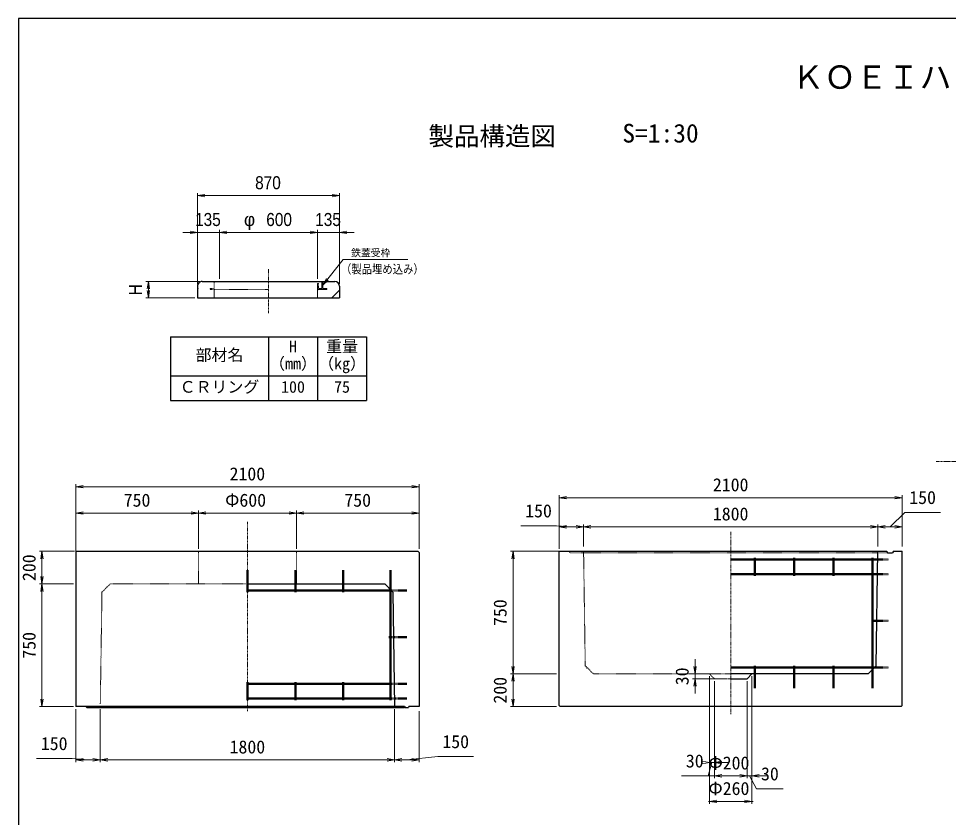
# Model space of a CAD drawing. Units: millimetres, scale not verified. Extents: x -200 to 200, y -138 to 139.
# Drawn here: x -199.6 to -10, y -24.1 to 138.8 of the extents above; entities that cross this region are included whole.
import ezdxf
from ezdxf.enums import TextEntityAlignment as Align

# ---------------------------------------------------------------- set-up
doc = ezdxf.new("R2010")
doc.units = ezdxf.units.MM
doc.linetypes.add('USER1', pattern=[12.95, 6.35, -3.175, 0.25, -3.175])
doc.linetypes.add('USER2', pattern=[4.7625, 3.175, -1.5875])
doc.layers.add('0-0', color=7, linetype='Continuous')
for name, color, linetype, lineweight in [('0-1_dims', 2, 'Continuous', 13), ('0-2_pen1実線', 4, 'Continuous', 13), ('0-3_pen2実線', 3, 'Continuous', 13), ('0-4_pen3実線', 7, 'Continuous', 25), ('0-5_pen4実線', 6, 'Continuous', 25), ('0-7_pen1一点', 4, 'USER1', 13), ('0-8_pen2破線', 3, 'USER2', 18), ('0-9_鉄筋１', 7, 'Continuous', 50), ('0-A_鉄筋2', 7, 'USER2', 50)]:
    doc.layers.add(name, color=color, linetype=linetype, lineweight=lineweight)
doc.styles.add('ＭＳ ゴシック', font='')
doc.styles.add('ＭＳ Ｐゴシック', font='')
doc.styles.get('ＭＳ ゴシック').set_extended_font_data('MS Gothic')
doc.styles.get('ＭＳ Ｐゴシック').set_extended_font_data('MS PGothic')

# ---------------------------------------------------------------- blocks, each defined once
blk = doc.blocks.new('部分図 1')
at = {"layer": '0-1_dims'}
for p, q in [((1394.07, 6986.59), (1394.07, 7541.54)), ((1394.07, 7526.54), (2264.07, 7526.54)), ((2264.07, 7001.59), (2264.07, 7541.54)), ((1394.07, 7301.54), (1304.07, 7301.54)), ((1394.07, 6986.59), (1394.07, 7316.54)), ((1529.07, 7301.54), (1394.07, 7301.54)), ((1529.07, 7016.59), (1529.07, 7316.54)), ((1529.07, 7016.59), (1529.07, 7316.54)), ((1529.07, 7301.54), (2129.07, 7301.54)), ((1529.07, 7301.54), (1619.07, 7301.54)), ((2129.07, 7301.54), (2039.07, 7301.54)), ((2129.07, 7016.59), (2129.07, 7316.54)), ((2129.07, 7016.59), (2129.07, 7316.54)), ((2129.07, 7301.54), (2264.07, 7301.54)), ((2264.07, 6986.59), (2264.07, 7316.54)), ((2264.07, 7301.54), (2354.07, 7301.54)), ((1409.07, 7001.59), (1079.13, 7001.59)), ((1094.13, 7001.59), (1094.13, 6901.59)), ((1379.07, 6901.59), (1079.13, 6901.59)), ((650, 5314), (650, 5760)), ((2750, 5365), (2750, 5760)), ((650, 5745), (2750, 5745)), ((3607.07, 5365), (3607.07, 5693.25)), ((5707.07, 5451.5), (5707.07, 5693.25)), ((3607.07, 5678.25), (5707.07, 5678.25)), ((650, 5402.07), (650, 5599)), ((650, 5584), (1400, 5584)), ((1400, 5365), (1400, 5599)), ((1400, 5365), (1400, 5599)), ((1400, 5584), (2000, 5584)), ((2000, 5365), (2000, 5599)), ((2000, 5365), (2000, 5599)), ((2000, 5584), (2750, 5584)), ((2750, 5594), (2750, 5599)), ((3607.07, 5365), (3607.07, 5515)), ((3607.07, 5500), (3756.85, 5500)), ((3756.85, 5380), (3756.85, 5515)), ((3756.85, 5380), (3756.85, 5515)), ((3756.85, 5500), (5557.07, 5500)), ((5557.07, 5380), (5557.07, 5515)), ((5557.07, 5380), (5557.07, 5515)), ((5557.07, 5500), (5707.07, 5500)), ((5707.07, 5380), (5707.07, 5515)), ((642.07, 5350), (428, 5350)), ((443, 5350), (443, 5150)), ((3637.07, 5350), (3310.07, 5350)), ((3325.07, 4600), (3325.07, 5350)), ((620, 5150), (428, 5150)), ((635, 5150), (428, 5150)), ((443, 5150), (443, 4400)), ((4438.72, 4600), (4438.72, 4690)), ((3592.07, 4600), (3310.07, 4600)), ((3592.07, 4600), (3310.07, 4600)), ((3325.07, 4400), (3325.07, 4600)), ((4600.42, 4600), (4423.72, 4600)), ((4630.42, 4570), (4423.72, 4570)), ((4438.72, 4600), (4438.72, 4570)), ((4438.72, 4570), (4438.72, 4480)), ((4527.07, 4585), (4527.07, 4042.75)), ((4557.07, 4555), (4557.07, 3960.93)), ((4557.07, 4555), (4557.07, 4042.75)), ((4757.07, 4555), (4757.07, 3960.93)), ((4757.07, 4555), (4757.07, 3960.93)), ((4787.07, 4585), (4787.07, 3960.93)), ((635, 4400), (428, 4400)), ((650, 4385), (650, 4059)), ((800, 4385), (800, 4059)), ((800, 4385), (800, 4059)), ((2600.22, 4385), (2600.22, 4059)), ((2600.22, 4385), (2600.22, 4059)), ((3592.07, 4400), (3310.07, 4400)), ((2750, 4371.53), (2750, 4059)), ((4527.07, 4116), (4527.07, 3804.75)), ((4787.07, 4101), (4787.07, 3804.75)), ((650, 4074), (800, 4074)), ((800, 4074), (2600.22, 4074)), ((2600.22, 4074), (2750, 4074)), ((4527.07, 4057.75), (4518.89, 4057.75)), ((4527.07, 4057.75), (4557.07, 4057.75)), ((4557.07, 4057.75), (4647.07, 4057.75)), ((4557.07, 3975.93), (4520.71, 3975.93)), ((4557.07, 3975.93), (4757.07, 3975.93)), ((4757.07, 3975.93), (4667.07, 3975.93)), ((4757.07, 3975.93), (4793.43, 3975.93)), ((4757.07, 3975.93), (4787.07, 3975.93)), ((4787.07, 3975.93), (4877.07, 3975.93)), ((4527.07, 3819.75), (4520.71, 3819.75)), ((4527.07, 3819.75), (4787.07, 3819.75)), ((4787.07, 3819.75), (4793.43, 3819.75))]:
    blk.add_line(p, q, dxfattribs=at)
at = {"layer": '0-1_dims', "color": 7}
for p, q in [((650, 5342.93), (657.07, 5350)), ((2750, 5342.93), (2742.93, 5350)), ((3652.07, 5350), (3657.07, 5350)), ((3607.07, 4407.07), (3614.14, 4400)), ((5707.07, 4407.07), (5700, 4400))]:
    blk.add_line(p, q, dxfattribs=at)
at = {"layer": '0-1_dims'}
for points in [[(1439.07, 7534.04), (1394.07, 7526.54), (1439.07, 7519.04)], [(2219.07, 7519.04), (2264.07, 7526.54), (2219.07, 7534.04)], [(1349.07, 7294.04), (1394.07, 7301.54), (1349.07, 7309.04)], [(1574.07, 7309.04), (1529.07, 7301.54), (1574.07, 7294.04)], [(1574.07, 7309.04), (1529.07, 7301.54), (1574.07, 7294.04)], [(2084.07, 7294.04), (2129.07, 7301.54), (2084.07, 7309.04)], [(2084.07, 7294.04), (2129.07, 7301.54), (2084.07, 7309.04)], [(2309.07, 7309.04), (2264.07, 7301.54), (2309.07, 7294.04)], [(2161.07, 6979.59), (2285.09, 7134.95), (2330.09, 7134.95), (2681.55, 7134.95)], [(1101.63, 6956.59), (1094.13, 7001.59), (1086.63, 6956.59)], [(2183.28, 7019.44), (2161.07, 6979.59), (2195.01, 7010.08)], [(1086.63, 6946.59), (1094.13, 6901.59), (1101.63, 6946.59)], [(695, 5752.5), (650, 5745), (695, 5737.5)], [(2705, 5737.5), (2750, 5745), (2705, 5752.5)], [(3652.07, 5685.75), (3607.07, 5678.25), (3652.07, 5670.75)], [(5662.07, 5670.75), (5707.07, 5678.25), (5662.07, 5685.75)], [(695, 5591.5), (650, 5584), (695, 5576.5)], [(1355, 5576.5), (1400, 5584), (1355, 5591.5)], [(1445, 5591.5), (1400, 5584), (1445, 5576.5)], [(1955, 5576.5), (2000, 5584), (1955, 5591.5)], [(2045, 5591.5), (2000, 5584), (2045, 5576.5)], [(2705, 5576.5), (2750, 5584), (2705, 5591.5)], [(5632.07, 5500), (5722.28, 5588.18), (5940.46, 5588.18)], [(3681.96, 5500), (3590.46, 5506.36), (3372.28, 5506.36)], [(3652.07, 5507.5), (3607.07, 5500), (3652.07, 5492.5)], [(3711.85, 5492.5), (3756.85, 5500), (3711.85, 5507.5)], [(3801.85, 5507.5), (3756.85, 5500), (3801.85, 5492.5)], [(5512.07, 5492.5), (5557.07, 5500), (5512.07, 5507.5)], [(5602.07, 5507.5), (5557.07, 5500), (5602.07, 5492.5)], [(5662.07, 5492.5), (5707.07, 5500), (5662.07, 5507.5)], [(450.5, 5305), (443, 5350), (435.5, 5305)], [(3332.57, 5305), (3325.07, 5350), (3317.57, 5305)], [(435.5, 5195), (443, 5150), (450.5, 5195)], [(450.5, 5105), (443, 5150), (435.5, 5105)], [(3317.57, 4645), (3325.07, 4600), (3332.57, 4645)], [(4431.22, 4645), (4438.72, 4600), (4446.22, 4645)], [(3332.57, 4555), (3325.07, 4600), (3317.57, 4555)], [(4446.22, 4525), (4438.72, 4570), (4431.22, 4525)], [(435.5, 4445), (443, 4400), (450.5, 4445)], [(3317.57, 4445), (3325.07, 4400), (3332.57, 4445)], [(725, 4074), (627.09, 4082.18), (408.91, 4082.18)], [(695, 4081.5), (650, 4074), (695, 4066.5)], [(755, 4066.5), (800, 4074), (755, 4081.5)], [(845, 4081.5), (800, 4074), (845, 4066.5)], [(2555.22, 4066.5), (2600.22, 4074), (2555.22, 4081.5)], [(2645.22, 4081.5), (2600.22, 4074), (2645.22, 4066.5)], [(2675.11, 4074), (2865.55, 4094.18), (3083.73, 4094.18)], [(2705, 4066.5), (2750, 4074), (2705, 4081.5)], [(4542.07, 4057.75), (4518.89, 3975.93), (4355.25, 3975.93)], [(4482.07, 4050.25), (4527.07, 4057.75), (4482.07, 4065.25)], [(4602.07, 4065.25), (4557.07, 4057.75), (4602.07, 4050.25)], [(4602.07, 3983.43), (4557.07, 3975.93), (4602.07, 3968.43)], [(4712.07, 3968.43), (4757.07, 3975.93), (4712.07, 3983.43)], [(4712.07, 3968.43), (4757.07, 3975.93), (4712.07, 3983.43)], [(4832.07, 3983.43), (4787.07, 3975.93), (4832.07, 3968.43)], [(4772.07, 3975.93), (4815.25, 3897.18), (4978.89, 3897.18)], [(4572.07, 3827.25), (4527.07, 3819.75), (4572.07, 3812.25)], [(4742.07, 3812.25), (4787.07, 3819.75), (4742.07, 3827.25)]]:
    blk.add_lwpolyline(points, dxfattribs=at)
at = {"layer": '0-2_pen1実線'}
for p, q in [((2161.07, 6980.62), (2182.05, 7001.59)), ((2129.07, 6948.62), (2132.05, 6951.59)), ((2216.75, 6901.59), (2264.07, 6948.91))]:
    blk.add_line(p, q, dxfattribs=at)
at = {"layer": '0-3_pen2実線'}
for p, q in [((2155.07, 7001.59), (2155.07, 6957.59)), ((2161.07, 7001.59), (2161.07, 6957.59)), ((2129.07, 6989.09), (2129.07, 6951.59)), ((2129.07, 6989.09), (2135.07, 6989.09)), ((2185.07, 6951.59), (2129.07, 6951.59)), ((2129.07, 6951.59), (2129.07, 6901.59)), ((2155.07, 6957.59), (2135.07, 6957.59)), ((2185.07, 6957.59), (2161.07, 6957.59)), ((2185.07, 6957.59), (2185.07, 6951.59))]:
    blk.add_line(p, q, dxfattribs=at)
at = {"layer": '0-3_pen2実線', "linetype": 'USER2'}
blk.add_line((2135.07, 6989.09), (2135.07, 6957.59), dxfattribs=at)
at = {"layer": '0-4_pen3実線'}
for p, q in [((1424.07, 7001.59), (2234.07, 7001.59)), ((1394.07, 6971.59), (1394.07, 6901.59)), ((2264.07, 6971.59), (2264.07, 6901.59)), ((1394.07, 6901.59), (2264.07, 6901.59)), ((1829.07, 6662.86), (1829.07, 6272.86)), ((2129.07, 6662.86), (2129.07, 6272.86)), ((1229.07, 6422.86), (2429.07, 6422.86)), ((657.07, 5350), (2742.93, 5350)), ((3607.07, 4407.07), (3607.07, 5350)), ((3607.07, 5350), (5612.07, 5350)), ((5547.07, 4650), (5557.07, 5350)), ((5652.07, 5350), (5647.07, 5340)), ((5652.07, 5350), (5707.07, 5350)), ((5707.07, 4407.07), (5707.07, 5350)), ((650, 5342.93), (650, 4400)), ((2750, 5342.93), (2750, 4400)), ((2750, 5137), (2750, 5038)), ((3607.07, 4613), (3607.07, 4712)), ((5497.07, 4600), (5547.07, 4650)), ((5497.07, 4600), (4657.07, 4600)), ((4657.07, 4570), (4757.07, 4570)), ((4787.07, 4600), (4757.07, 4570)), ((2662, 4400), (650, 4400)), ((712, 4400), (717, 4394)), ((717, 4394), (1700, 4394)), ((1700, 4394), (2662, 4394)), ((2662, 4400), (2665, 4394)), ((2665, 4394), (2685, 4394)), ((2688, 4400), (2685, 4394)), ((2750, 4400), (2688, 4400)), ((5700, 4400), (3614.14, 4400))]:
    blk.add_line(p, q, dxfattribs=at)
for points in [[(5612.07, 5350), (5617.07, 5340), (5647.07, 5340)], [(1700, 5150), (2540, 5150), (2590, 5100), (2600, 4400)]]:
    blk.add_lwpolyline(points, dxfattribs=at)
for centre, start, end in [((1424.07, 6971.59), 90, 206.74224), ((2234.07, 6971.59), 0, 90)]:
    blk.add_arc(centre, 30, start, end, dxfattribs=at)
at = {"layer": '0-5_pen4実線'}
for p, q in [((1229.07, 6662.86), (2429.07, 6662.86)), ((1229.07, 6662.86), (1229.07, 6272.86)), ((2429.07, 6662.86), (2429.07, 6272.86)), ((1229.07, 6272.86), (2429.07, 6272.86))]:
    blk.add_line(p, q, dxfattribs=at)
blk.add_lwpolyline([(300, 300), (12300, 300), (12300, 8610), (300, 8610)], close=True, dxfattribs=at)
at = {"layer": '0-7_pen1一点'}
for p, q in [((1829.07, 7075.67), (1829.07, 6808.04)), ((5913.3, 5900), (7205.3, 5900)), ((1700, 4371.53), (1700, 5532.82)), ((4657.07, 5470), (4657.07, 4353))]:
    blk.add_line(p, q, dxfattribs=at)
at = {"layer": '0-8_pen2破線'}
for p, q in [((1497.07, 7001.59), (1497.07, 6901.59)), ((1473.07, 6957.59), (1497.07, 6957.59)), ((1473.07, 6957.59), (1473.07, 6951.59)), ((1473.07, 6951.59), (1829.07, 6951.59)), ((1400, 5350), (1400, 5150)), ((2000, 5350), (2000, 5150)), ((3669.07, 5350), (3674.07, 5340)), ((3767.07, 4650), (3756.85, 5350)), ((3674.07, 5340), (5556.93, 5340)), ((5617.07, 5340), (5556.93, 5340)), ((860, 5150), (1700, 5150)), ((3817.07, 4600), (3767.07, 4650)), ((4657.07, 4600), (3817.07, 4600)), ((4527.07, 4600), (4557.07, 4570)), ((4557.07, 4570), (4657.07, 4570))]:
    blk.add_line(p, q, dxfattribs=at)
blk.add_lwpolyline([(860, 5150), (810, 5100), (800, 4415)], dxfattribs=at)
at = {"layer": '0-9_鉄筋１'}
for p, q in [((4657.07, 5300), (5525, 5300)), ((4805, 5310), (4805, 5200)), ((5045, 5310), (5045, 5200)), ((5285, 5310), (5285, 5200)), ((5525, 5310), (5525, 4553)), ((1700, 5194), (1700, 5100)), ((1995, 5194), (1995, 5100)), ((2285, 5194), (2285, 5100)), ((2575, 5194), (2575, 4440)), ((4657.07, 5210), (5525, 5210)), ((1700, 5110), (2575, 5110)), ((2575, 4825), (2565, 4825)), ((3775, 4640), (3777.07, 4640)), ((4657.07, 4640), (5525, 4640)), ((4805, 4650), (4805, 4553)), ((5045, 4650), (5045, 4553)), ((5285, 4650), (5285, 4553)), ((1700, 4550), (1700, 4440)), ((1700, 4540), (2575, 4540)), ((1995, 4550), (1995, 4440)), ((2285, 4550), (2285, 4440)), ((2575, 4450), (1700, 4450)), ((1700, 4450), (1700, 4450))]:
    blk.add_line(p, q, dxfattribs=at)
at = {"layer": '0-A_鉄筋2'}
for p, q in [((5525, 5300), (5625, 5300)), ((1700, 5194), (1700, 5234)), ((1995, 5194), (1995, 5234)), ((2285, 5194), (2285, 5234)), ((2575, 5194), (2575, 5234)), ((5525, 5210), (5625, 5210)), ((2575, 5110), (2675, 5110)), ((5525, 4925), (5625, 4925)), ((2575, 4825), (2675, 4825)), ((5525, 4640), (5625, 4640)), ((4805, 4553), (4805, 4513)), ((5045, 4553), (5045, 4513)), ((5285, 4553), (5285, 4513)), ((5525, 4553), (5525, 4513)), ((2575, 4540), (2675, 4540)), ((2575, 4450), (2675, 4450))]:
    blk.add_line(p, q, dxfattribs=at)
at = {"layer": '0-1_dims', "color": 7, "style": 'ＭＳ Ｐゴシック'}
for s, height, width, p in [('870', 79.98, 0.9, (1747.25, 7541.54)), ('135', 79.98, 0.9, (1379.75, 7316.54)), ('600', 79.98, 0.9, (1815.43, 7316.54)), ('135', 79.98, 0.9, (2114.75, 7316.54)), ('（製品埋め込み）', 54.61, 0.85, (2272.6, 7033.39))]:
    blk.add_text(s, height=height, dxfattribs=dict(at, width=width)).set_placement(p, align=Align.BOTTOM_LEFT)
at = {"layer": '0-1_dims', "color": 7}
for s, height, style, p in [('φ', 79.98, 'ＭＳ Ｐゴシック', (1679.07, 7316.54)), ('鉄蓋受枠', 44.11, 'ＭＳ Ｐゴシック', (2334.37, 7141.49)), ('2100', 79.98, 'ＭＳ ゴシック', (1590.91, 5760)), ('2100', 79.98, 'ＭＳ ゴシック', (4547.98, 5693.25)), ('750', 79.98, 'ＭＳ ゴシック', (943.18, 5599)), ('Φ600', 79.98, 'ＭＳ ゴシック', (1563.64, 5599)), ('750', 79.98, 'ＭＳ ゴシック', (2293.18, 5599)), ('150', 79.98, 'ＭＳ ゴシック', (5749.55, 5615.45)), ('150', 79.98, 'ＭＳ ゴシック', (3399.55, 5533.64)), ('1800', 79.98, 'ＭＳ ゴシック', (4547.87, 5515)), ('150', 79.98, 'ＭＳ ゴシック', (436.18, 4109.45)), ('150', 79.98, 'ＭＳ ゴシック', (2892.82, 4121.45)), ('1800', 79.98, 'ＭＳ ゴシック', (1591.02, 4089)), ('30', 79.98, 'ＭＳ ゴシック', (4382.53, 4003.2)), ('Φ200', 79.98, 'ＭＳ ゴシック', (4520.71, 3990.93)), ('30', 79.98, 'ＭＳ ゴシック', (4842.53, 3924.45)), ('Φ260', 79.98, 'ＭＳ ゴシック', (4520.71, 3834.75))]:
    blk.add_text(s, height=height, dxfattribs=dict(at, style=style)).set_placement(p, align=Align.BOTTOM_LEFT)
at = {"layer": '0-1_dims', "color": 7, "style": 'ＭＳ Ｐゴシック', "width": 0.9}
blk.add_text('H', height=79.98, rotation=90, dxfattribs=at).set_placement((1079.13, 6916.65), align=Align.BOTTOM_LEFT)
at = {"layer": '0-1_dims', "color": 7, "style": 'ＭＳ ゴシック'}
for s, p in [('200', (428, 5168.18)), ('750', (3310.07, 4893.18)), ('750', (428, 4693.18)), ('30', (4423.72, 4530.45)), ('200', (3310.07, 4418.18))]:
    blk.add_text(s, height=79.98, rotation=90, dxfattribs=at).set_placement(p, align=Align.BOTTOM_LEFT)
at = {"layer": '0-4_pen3実線', "style": 'ＭＳ ゴシック'}
for s, height, p in [('S=1:30', 114.4, (3994.1, 7817.03)), ('\u3000製品構造図\u3000', 114.4, (2651.46, 7799.03)), ('H', 71.47, (1954.7, 6546.62)), ('重量', 71.47, (2181.59, 6546.62)), ('部材名', 71.47, (1382.84, 6494.12)), ('（mm）', 71.49, (1832.8, 6441.61)), ('（kg）', 71.49, (2132.8, 6441.61)), ('ＣＲリング', 71.46, (1285.37, 6299.13)), ('100', 71.47, (1905.96, 6299.12)), ('75', 71.44, (2230.34, 6299.14))]:
    blk.add_text(s, height=height, dxfattribs=at).set_placement(p, align=Align.BOTTOM_LEFT)
at = {"layer": '0-5_pen4実線', "style": 'ＭＳ ゴシック'}
blk.add_text('\u3000ＫＯＥＩハンドホール構造図\u3000', height=143, dxfattribs=at).set_placement((4837.55, 8137.5), align=Align.BOTTOM_LEFT)

msp = doc.modelspace()

# ---------------------------------------------------------------- block references
at = {"layer": '0-0', "xscale": 0.03333333, "yscale": 0.03333333}
msp.add_blockref('部分図 1', (-209.6, -148.2), dxfattribs=at)

doc.saveas('drawing.dxf')
